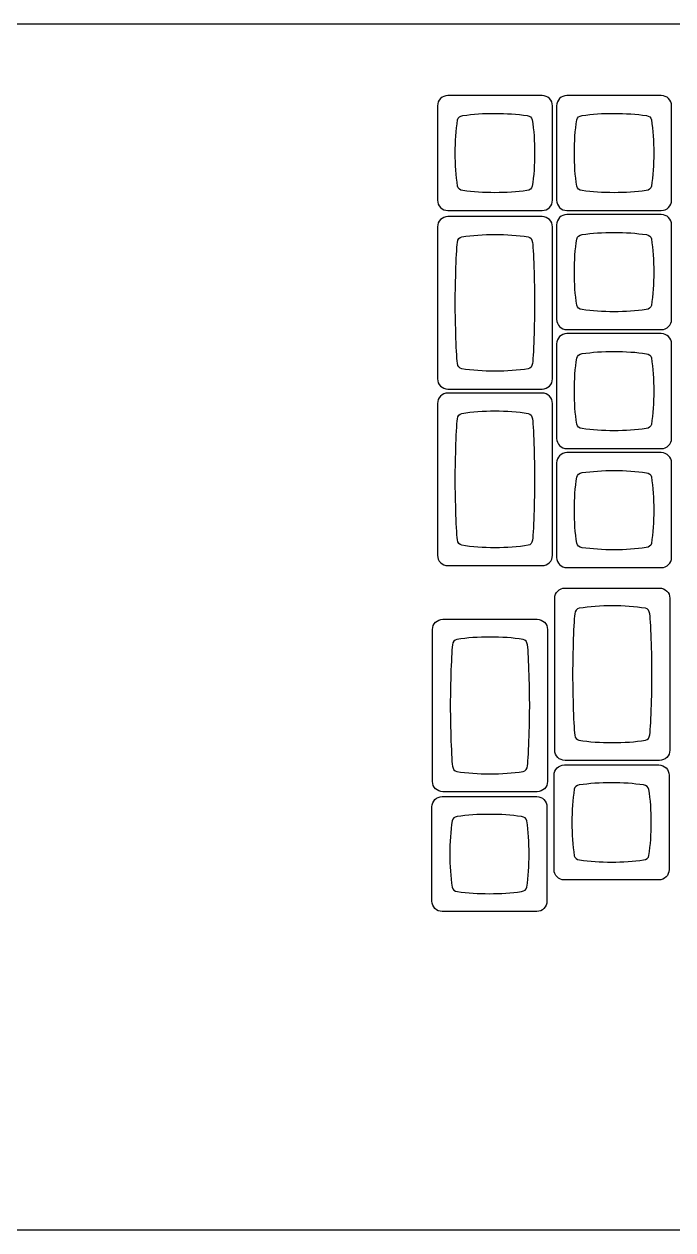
# Model space of a CAD drawing. Header units: millimetres. Extents: x 0 to 437, y 0 to 193.
# Drawn here: x 218.3 to 322, y 0 to 193 of the extents above; entities that cross this region are included whole.
import ezdxf

# ---------------------------------------------------------------- set-up
doc = ezdxf.new("R2010")
doc.units = ezdxf.units.MM
doc.header["$MEASUREMENT"] = 0
for name, color, linetype in [('Case', 7, 'Continuous'), ('Inside Modifiers', 5, 'Continuous'), ('Other Keys', 7, 'Continuous'), ('Velo Thumbs', 1, 'Continuous'), ('VeloKeys', 253, 'Continuous')]:
    doc.layers.add(name, color=color, linetype=linetype)

msp = doc.modelspace()

# ---------------------------------------------------------------- linework, layer by layer
at = {"layer": 'Case'}
msp.add_lwpolyline([(0, 0), (436.5, 0), (436.5, 192.96), (0, 192.96)], close=True, dxfattribs=at)
at = {"layer": 'Inside Modifiers'}
for points, knots in [([(301.11, 163.13), (301.11, 163.13), (286, 163.13), (286, 163.13), (286, 163.13), (285.1, 163.13), (284.36, 163.87), (284.36, 164.77), (284.36, 164.77), (284.36, 164.77), (284.36, 179.88), (284.36, 179.88), (284.36, 179.88), (284.36, 180.79), (285.1, 181.53), (286, 181.53), (286, 181.53), (286, 181.53), (301.11, 181.53), (301.11, 181.53), (301.11, 181.53), (302.01, 181.53), (302.76, 180.79), (302.76, 179.88), (302.76, 179.88), (302.76, 179.88), (302.76, 164.77), (302.76, 164.77), (302.76, 164.77), (302.76, 163.87), (302.01, 163.13), (301.11, 163.13)], [0, 0, 0, 0, 0.111111, 0.111111, 0.111111, 0.111111, 0.222222, 0.222222, 0.222222, 0.222222, 0.333333, 0.333333, 0.333333, 0.333333, 0.444444, 0.444444, 0.444444, 0.444444, 0.555556, 0.555556, 0.555556, 0.555556, 0.666667, 0.666667, 0.666667, 0.666667, 0.777778, 0.777778, 0.777778, 0.777778, 1, 1, 1, 1]), ([(293.55, 178.68), (291.76, 178.68), (290.04, 178.55), (288.44, 178.33), (288.44, 178.33), (288.44, 178.33), (288.44, 178.33), (288.44, 178.33), (288.44, 178.33), (287.96, 178.26), (287.67, 178.02), (287.58, 177.62), (287.58, 177.62), (287.34, 175.97), (287.2, 174.18), (287.2, 172.33), (287.2, 172.33), (287.2, 170.47), (287.33, 168.69), (287.58, 167.03), (287.58, 167.03), (287.66, 166.63), (287.95, 166.4), (288.44, 166.32), (288.44, 166.32), (290.04, 166.1), (291.76, 165.98), (293.55, 165.98), (293.55, 165.98), (295.34, 165.98), (297.06, 166.1), (298.67, 166.33), (298.67, 166.33), (298.67, 166.33), (298.67, 166.33), (298.67, 166.33), (298.67, 166.33), (299.14, 166.4), (299.43, 166.62), (299.52, 167), (299.52, 167), (299.77, 168.67), (299.9, 170.46), (299.9, 172.33), (299.9, 172.33), (299.9, 174.2), (299.77, 175.99), (299.53, 177.66), (299.53, 177.66), (299.43, 178.03), (299.17, 178.24), (298.73, 178.32), (298.73, 178.32), (297.11, 178.55), (295.37, 178.68), (293.55, 178.68)], [0, 0, 0, 0, 0.066667, 0.066667, 0.066667, 0.066667, 0.133333, 0.133333, 0.133333, 0.133333, 0.2, 0.2, 0.2, 0.2, 0.266667, 0.266667, 0.266667, 0.266667, 0.333333, 0.333333, 0.333333, 0.333333, 0.4, 0.4, 0.4, 0.4, 0.466667, 0.466667, 0.466667, 0.466667, 0.533333, 0.533333, 0.533333, 0.533333, 0.6, 0.6, 0.6, 0.6, 0.666667, 0.666667, 0.666667, 0.666667, 0.733333, 0.733333, 0.733333, 0.733333, 0.8, 0.8, 0.8, 0.8, 0.866667, 0.866667, 0.866667, 0.866667, 1, 1, 1, 1]), ([(284.36, 136.2), (284.36, 136.2), (284.36, 160.51), (284.36, 160.51), (284.36, 160.51), (284.36, 161.41), (285.1, 162.16), (286, 162.16), (286, 162.16), (286, 162.16), (301.11, 162.16), (301.11, 162.16), (301.11, 162.16), (302.01, 162.16), (302.76, 161.41), (302.76, 160.51), (302.76, 160.51), (302.76, 160.51), (302.76, 136.2), (302.76, 136.2), (302.76, 136.2), (302.76, 135.3), (302.01, 134.56), (301.11, 134.56), (301.11, 134.56), (301.11, 134.56), (286, 134.56), (286, 134.56), (286, 134.56), (285.1, 134.56), (284.36, 135.3), (284.36, 136.2)], [0, 0, 0, 0, 0.111111, 0.111111, 0.111111, 0.111111, 0.222222, 0.222222, 0.222222, 0.222222, 0.333333, 0.333333, 0.333333, 0.333333, 0.444444, 0.444444, 0.444444, 0.444444, 0.555556, 0.555556, 0.555556, 0.555556, 0.666667, 0.666667, 0.666667, 0.666667, 0.777778, 0.777778, 0.777778, 0.777778, 1, 1, 1, 1]), ([(299.9, 148.36), (299.9, 150.21), (299.78, 156.38), (299.56, 158.03), (299.56, 158.03), (299.56, 158.03), (299.56, 158.03), (299.56, 158.03), (299.56, 158.03), (299.48, 158.53), (299.25, 158.83), (298.85, 158.92), (298.85, 158.92), (297.19, 159.17), (295.41, 159.31), (293.55, 159.31), (293.55, 159.31), (291.7, 159.31), (289.91, 159.17), (288.26, 158.92), (288.26, 158.92), (287.86, 158.83), (287.63, 158.53), (287.55, 158.03), (287.55, 158.03), (287.33, 156.38), (287.2, 150.21), (287.2, 148.36), (287.2, 148.36), (287.2, 146.51), (287.33, 140.33), (287.55, 138.68), (287.55, 138.68), (287.55, 138.68), (287.55, 138.68), (287.55, 138.68), (287.55, 138.68), (287.63, 138.19), (287.85, 137.9), (288.23, 137.8), (288.23, 137.8), (289.89, 137.54), (291.69, 137.41), (293.56, 137.41), (293.56, 137.41), (295.43, 137.41), (297.22, 137.54), (298.89, 137.8), (298.89, 137.8), (299.25, 137.89), (299.47, 138.17), (299.55, 138.62), (299.55, 138.62), (299.78, 140.29), (299.9, 146.5), (299.9, 148.36)], [0, 0, 0, 0, 0.066667, 0.066667, 0.066667, 0.066667, 0.133333, 0.133333, 0.133333, 0.133333, 0.2, 0.2, 0.2, 0.2, 0.266667, 0.266667, 0.266667, 0.266667, 0.333333, 0.333333, 0.333333, 0.333333, 0.4, 0.4, 0.4, 0.4, 0.466667, 0.466667, 0.466667, 0.466667, 0.533333, 0.533333, 0.533333, 0.533333, 0.6, 0.6, 0.6, 0.6, 0.666667, 0.666667, 0.666667, 0.666667, 0.733333, 0.733333, 0.733333, 0.733333, 0.8, 0.8, 0.8, 0.8, 0.866667, 0.866667, 0.866667, 0.866667, 1, 1, 1, 1]), ([(284.36, 107.95), (284.36, 107.95), (284.36, 132.26), (284.36, 132.26), (284.36, 132.26), (284.36, 133.16), (285.1, 133.91), (286, 133.91), (286, 133.91), (286, 133.91), (301.11, 133.91), (301.11, 133.91), (301.11, 133.91), (302.01, 133.91), (302.76, 133.16), (302.76, 132.26), (302.76, 132.26), (302.76, 132.26), (302.76, 107.95), (302.76, 107.95), (302.76, 107.95), (302.76, 107.05), (302.01, 106.31), (301.11, 106.31), (301.11, 106.31), (301.11, 106.31), (286, 106.31), (286, 106.31), (286, 106.31), (285.1, 106.31), (284.36, 107.05), (284.36, 107.95)], [0, 0, 0, 0, 0.111111, 0.111111, 0.111111, 0.111111, 0.222222, 0.222222, 0.222222, 0.222222, 0.333333, 0.333333, 0.333333, 0.333333, 0.444444, 0.444444, 0.444444, 0.444444, 0.555556, 0.555556, 0.555556, 0.555556, 0.666667, 0.666667, 0.666667, 0.666667, 0.777778, 0.777778, 0.777778, 0.777778, 1, 1, 1, 1]), ([(299.9, 120.11), (299.9, 121.96), (299.78, 128.13), (299.56, 129.78), (299.56, 129.78), (299.56, 129.78), (299.56, 129.78), (299.56, 129.78), (299.56, 129.78), (299.48, 130.28), (299.25, 130.58), (298.85, 130.67), (298.85, 130.67), (297.19, 130.92), (295.41, 131.06), (293.55, 131.06), (293.55, 131.06), (291.7, 131.06), (289.91, 130.92), (288.26, 130.67), (288.26, 130.67), (287.86, 130.58), (287.63, 130.28), (287.55, 129.78), (287.55, 129.78), (287.33, 128.13), (287.2, 121.96), (287.2, 120.11), (287.2, 120.11), (287.2, 118.26), (287.33, 112.08), (287.55, 110.43), (287.55, 110.43), (287.55, 110.43), (287.55, 110.43), (287.55, 110.43), (287.55, 110.43), (287.63, 109.94), (287.85, 109.65), (288.23, 109.55), (288.23, 109.55), (289.89, 109.29), (291.69, 109.16), (293.56, 109.16), (293.56, 109.16), (295.43, 109.16), (297.22, 109.29), (298.89, 109.55), (298.89, 109.55), (299.25, 109.64), (299.47, 109.92), (299.55, 110.37), (299.55, 110.37), (299.78, 112.04), (299.9, 118.25), (299.9, 120.11)], [0, 0, 0, 0, 0.066667, 0.066667, 0.066667, 0.066667, 0.133333, 0.133333, 0.133333, 0.133333, 0.2, 0.2, 0.2, 0.2, 0.266667, 0.266667, 0.266667, 0.266667, 0.333333, 0.333333, 0.333333, 0.333333, 0.4, 0.4, 0.4, 0.4, 0.466667, 0.466667, 0.466667, 0.466667, 0.533333, 0.533333, 0.533333, 0.533333, 0.6, 0.6, 0.6, 0.6, 0.666667, 0.666667, 0.666667, 0.666667, 0.733333, 0.733333, 0.733333, 0.733333, 0.8, 0.8, 0.8, 0.8, 0.866667, 0.866667, 0.866667, 0.866667, 1, 1, 1, 1])]:
    msp.add_open_spline(points, degree=3, knots=knots, dxfattribs=at)
at = {"layer": 'Other Keys'}
for points, knots in [([(320.16, 163.13), (320.16, 163.13), (305.05, 163.13), (305.05, 163.13), (305.05, 163.13), (304.15, 163.13), (303.41, 163.87), (303.41, 164.77), (303.41, 164.77), (303.41, 164.77), (303.41, 179.88), (303.41, 179.88), (303.41, 179.88), (303.41, 180.79), (304.15, 181.53), (305.05, 181.53), (305.05, 181.53), (305.05, 181.53), (320.16, 181.53), (320.16, 181.53), (320.16, 181.53), (321.06, 181.53), (321.81, 180.79), (321.81, 179.88), (321.81, 179.88), (321.81, 179.88), (321.81, 164.77), (321.81, 164.77), (321.81, 164.77), (321.81, 163.87), (321.06, 163.13), (320.16, 163.13)], [0, 0, 0, 0, 0.111111, 0.111111, 0.111111, 0.111111, 0.222222, 0.222222, 0.222222, 0.222222, 0.333333, 0.333333, 0.333333, 0.333333, 0.444444, 0.444444, 0.444444, 0.444444, 0.555556, 0.555556, 0.555556, 0.555556, 0.666667, 0.666667, 0.666667, 0.666667, 0.777778, 0.777778, 0.777778, 0.777778, 1, 1, 1, 1]), ([(312.6, 178.68), (310.81, 178.68), (309.09, 178.55), (307.49, 178.33), (307.49, 178.33), (307.49, 178.33), (307.49, 178.33), (307.49, 178.33), (307.49, 178.33), (307.01, 178.26), (306.72, 178.02), (306.63, 177.62), (306.63, 177.62), (306.39, 175.97), (306.25, 174.18), (306.25, 172.33), (306.25, 172.33), (306.25, 170.47), (306.38, 168.69), (306.63, 167.03), (306.63, 167.03), (306.71, 166.63), (307, 166.4), (307.49, 166.32), (307.49, 166.32), (309.09, 166.1), (310.81, 165.98), (312.6, 165.98), (312.6, 165.98), (314.39, 165.98), (316.11, 166.1), (317.72, 166.33), (317.72, 166.33), (317.72, 166.33), (317.72, 166.33), (317.72, 166.33), (317.72, 166.33), (318.19, 166.4), (318.48, 166.62), (318.57, 167), (318.57, 167), (318.82, 168.67), (318.95, 170.46), (318.95, 172.33), (318.95, 172.33), (318.95, 174.2), (318.82, 175.99), (318.58, 177.66), (318.58, 177.66), (318.48, 178.03), (318.22, 178.24), (317.78, 178.32), (317.78, 178.32), (316.16, 178.55), (314.42, 178.68), (312.6, 178.68)], [0, 0, 0, 0, 0.066667, 0.066667, 0.066667, 0.066667, 0.133333, 0.133333, 0.133333, 0.133333, 0.2, 0.2, 0.2, 0.2, 0.266667, 0.266667, 0.266667, 0.266667, 0.333333, 0.333333, 0.333333, 0.333333, 0.4, 0.4, 0.4, 0.4, 0.466667, 0.466667, 0.466667, 0.466667, 0.533333, 0.533333, 0.533333, 0.533333, 0.6, 0.6, 0.6, 0.6, 0.666667, 0.666667, 0.666667, 0.666667, 0.733333, 0.733333, 0.733333, 0.733333, 0.8, 0.8, 0.8, 0.8, 0.866667, 0.866667, 0.866667, 0.866667, 1, 1, 1, 1])]:
    msp.add_open_spline(points, degree=3, knots=knots, dxfattribs=at)
at = {"layer": 'Velo Thumbs'}
for points, knots in [([(321.52, 76.76), (321.52, 76.76), (321.52, 101.07), (321.52, 101.07), (321.52, 101.07), (321.52, 101.97), (320.78, 102.72), (319.87, 102.72), (319.87, 102.72), (319.87, 102.72), (304.76, 102.72), (304.76, 102.72), (304.76, 102.72), (303.86, 102.72), (303.12, 101.97), (303.12, 101.07), (303.12, 101.07), (303.12, 101.07), (303.12, 76.76), (303.12, 76.76), (303.12, 76.76), (303.12, 75.86), (303.86, 75.12), (304.76, 75.12), (304.76, 75.12), (304.76, 75.12), (319.87, 75.12), (319.87, 75.12), (319.87, 75.12), (320.78, 75.12), (321.52, 75.86), (321.52, 76.76)], [0, 0, 0, 0, 0.111111, 0.111111, 0.111111, 0.111111, 0.222222, 0.222222, 0.222222, 0.222222, 0.333333, 0.333333, 0.333333, 0.333333, 0.444444, 0.444444, 0.444444, 0.444444, 0.555556, 0.555556, 0.555556, 0.555556, 0.666667, 0.666667, 0.666667, 0.666667, 0.777778, 0.777778, 0.777778, 0.777778, 1, 1, 1, 1]), ([(305.97, 88.92), (305.97, 90.77), (306.09, 96.94), (306.32, 98.59), (306.32, 98.59), (306.32, 98.59), (306.32, 98.59), (306.32, 98.59), (306.32, 98.59), (306.39, 99.09), (306.62, 99.39), (307.03, 99.48), (307.03, 99.48), (308.68, 99.73), (310.46, 99.87), (312.32, 99.87), (312.32, 99.87), (314.18, 99.87), (315.96, 99.73), (317.61, 99.48), (317.61, 99.48), (318.01, 99.39), (318.25, 99.09), (318.32, 98.59), (318.32, 98.59), (318.55, 96.94), (318.67, 90.77), (318.67, 88.92), (318.67, 88.92), (318.67, 87.07), (318.54, 80.89), (318.32, 79.24), (318.32, 79.24), (318.32, 79.24), (318.32, 79.24), (318.32, 79.24), (318.32, 79.24), (318.25, 78.75), (318.03, 78.46), (317.64, 78.36), (317.64, 78.36), (315.98, 78.1), (314.19, 77.97), (312.32, 77.97), (312.32, 77.97), (310.45, 77.97), (308.65, 78.1), (306.99, 78.36), (306.99, 78.36), (306.62, 78.45), (306.4, 78.73), (306.32, 79.18), (306.32, 79.18), (306.09, 80.85), (305.97, 87.06), (305.97, 88.92)], [0, 0, 0, 0, 0.066667, 0.066667, 0.066667, 0.066667, 0.133333, 0.133333, 0.133333, 0.133333, 0.2, 0.2, 0.2, 0.2, 0.266667, 0.266667, 0.266667, 0.266667, 0.333333, 0.333333, 0.333333, 0.333333, 0.4, 0.4, 0.4, 0.4, 0.466667, 0.466667, 0.466667, 0.466667, 0.533333, 0.533333, 0.533333, 0.533333, 0.6, 0.6, 0.6, 0.6, 0.666667, 0.666667, 0.666667, 0.666667, 0.733333, 0.733333, 0.733333, 0.733333, 0.8, 0.8, 0.8, 0.8, 0.866667, 0.866667, 0.866667, 0.866667, 1, 1, 1, 1]), ([(301.96, 71.77), (301.96, 71.77), (301.96, 96.08), (301.96, 96.08), (301.96, 96.08), (301.96, 96.98), (301.22, 97.72), (300.31, 97.72), (300.31, 97.72), (300.31, 97.72), (285.2, 97.72), (285.2, 97.72), (285.2, 97.72), (284.3, 97.72), (283.56, 96.98), (283.56, 96.08), (283.56, 96.08), (283.56, 96.08), (283.56, 71.77), (283.56, 71.77), (283.56, 71.77), (283.56, 70.86), (284.3, 70.12), (285.2, 70.12), (285.2, 70.12), (285.2, 70.12), (300.31, 70.12), (300.31, 70.12), (300.31, 70.12), (301.22, 70.12), (301.96, 70.86), (301.96, 71.77)], [0, 0, 0, 0, 0.111111, 0.111111, 0.111111, 0.111111, 0.222222, 0.222222, 0.222222, 0.222222, 0.333333, 0.333333, 0.333333, 0.333333, 0.444444, 0.444444, 0.444444, 0.444444, 0.555556, 0.555556, 0.555556, 0.555556, 0.666667, 0.666667, 0.666667, 0.666667, 0.777778, 0.777778, 0.777778, 0.777778, 1, 1, 1, 1]), ([(286.41, 83.92), (286.41, 85.78), (286.53, 91.94), (286.76, 93.6), (286.76, 93.6), (286.76, 93.6), (286.76, 93.6), (286.76, 93.6), (286.76, 93.6), (286.83, 94.1), (287.06, 94.4), (287.47, 94.49), (287.47, 94.49), (289.12, 94.74), (290.9, 94.87), (292.76, 94.87), (292.76, 94.87), (294.62, 94.87), (296.4, 94.74), (298.05, 94.49), (298.05, 94.49), (298.46, 94.4), (298.69, 94.1), (298.76, 93.6), (298.76, 93.6), (298.99, 91.95), (299.11, 85.77), (299.11, 83.93), (299.11, 83.93), (299.11, 82.08), (298.98, 75.9), (298.76, 74.25), (298.76, 74.25), (298.76, 74.25), (298.76, 74.25), (298.76, 74.25), (298.76, 74.25), (298.69, 73.76), (298.47, 73.46), (298.08, 73.36), (298.08, 73.36), (296.42, 73.11), (294.63, 72.97), (292.76, 72.97), (292.76, 72.97), (290.89, 72.97), (289.09, 73.11), (287.43, 73.36), (287.43, 73.36), (287.06, 73.46), (286.84, 73.73), (286.76, 74.19), (286.76, 74.19), (286.53, 75.86), (286.41, 82.07), (286.41, 83.92)], [0, 0, 0, 0, 0.066667, 0.066667, 0.066667, 0.066667, 0.133333, 0.133333, 0.133333, 0.133333, 0.2, 0.2, 0.2, 0.2, 0.266667, 0.266667, 0.266667, 0.266667, 0.333333, 0.333333, 0.333333, 0.333333, 0.4, 0.4, 0.4, 0.4, 0.466667, 0.466667, 0.466667, 0.466667, 0.533333, 0.533333, 0.533333, 0.533333, 0.6, 0.6, 0.6, 0.6, 0.666667, 0.666667, 0.666667, 0.666667, 0.733333, 0.733333, 0.733333, 0.733333, 0.8, 0.8, 0.8, 0.8, 0.866667, 0.866667, 0.866667, 0.866667, 1, 1, 1, 1]), ([(319.76, 74.4), (319.76, 74.4), (304.65, 74.4), (304.65, 74.4), (304.65, 74.4), (303.75, 74.4), (303.01, 73.66), (303.01, 72.75), (303.01, 72.75), (303.01, 72.75), (303.01, 57.65), (303.01, 57.65), (303.01, 57.65), (303.01, 56.74), (303.75, 56), (304.65, 56), (304.65, 56), (304.65, 56), (319.76, 56), (319.76, 56), (319.76, 56), (320.67, 56), (321.41, 56.74), (321.41, 57.65), (321.41, 57.65), (321.41, 57.65), (321.41, 72.75), (321.41, 72.75), (321.41, 72.75), (321.41, 73.66), (320.67, 74.4), (319.76, 74.4)], [0, 0, 0, 0, 0.111111, 0.111111, 0.111111, 0.111111, 0.222222, 0.222222, 0.222222, 0.222222, 0.333333, 0.333333, 0.333333, 0.333333, 0.444444, 0.444444, 0.444444, 0.444444, 0.555556, 0.555556, 0.555556, 0.555556, 0.666667, 0.666667, 0.666667, 0.666667, 0.777778, 0.777778, 0.777778, 0.777778, 1, 1, 1, 1]), ([(312.21, 71.55), (314, 71.55), (315.72, 71.43), (317.32, 71.2), (317.32, 71.2), (317.32, 71.2), (317.32, 71.2), (317.32, 71.2), (317.32, 71.2), (317.81, 71.13), (318.1, 70.9), (318.18, 70.49), (318.18, 70.49), (318.42, 68.84), (318.56, 67.06), (318.56, 65.2), (318.56, 65.2), (318.56, 63.34), (318.43, 61.56), (318.19, 59.91), (318.19, 59.91), (318.1, 59.5), (317.81, 59.27), (317.32, 59.2), (317.32, 59.2), (315.72, 58.97), (314, 58.85), (312.21, 58.85), (312.21, 58.85), (310.42, 58.85), (308.7, 58.97), (307.09, 59.2), (307.09, 59.2), (307.09, 59.2), (307.09, 59.2), (307.09, 59.2), (307.09, 59.2), (306.62, 59.27), (306.33, 59.49), (306.24, 59.88), (306.24, 59.88), (305.99, 61.54), (305.86, 63.33), (305.86, 65.2), (305.86, 65.2), (305.86, 67.07), (305.99, 68.87), (306.24, 70.53), (306.24, 70.53), (306.33, 70.9), (306.6, 71.12), (307.04, 71.2), (307.04, 71.2), (308.65, 71.43), (310.39, 71.55), (312.21, 71.55)], [0, 0, 0, 0, 0.066667, 0.066667, 0.066667, 0.066667, 0.133333, 0.133333, 0.133333, 0.133333, 0.2, 0.2, 0.2, 0.2, 0.266667, 0.266667, 0.266667, 0.266667, 0.333333, 0.333333, 0.333333, 0.333333, 0.4, 0.4, 0.4, 0.4, 0.466667, 0.466667, 0.466667, 0.466667, 0.533333, 0.533333, 0.533333, 0.533333, 0.6, 0.6, 0.6, 0.6, 0.666667, 0.666667, 0.666667, 0.666667, 0.733333, 0.733333, 0.733333, 0.733333, 0.8, 0.8, 0.8, 0.8, 0.866667, 0.866667, 0.866667, 0.866667, 1, 1, 1, 1]), ([(300.23, 69.35), (300.23, 69.35), (285.12, 69.35), (285.12, 69.35), (285.12, 69.35), (284.21, 69.35), (283.47, 68.61), (283.47, 67.7), (283.47, 67.7), (283.47, 67.7), (283.47, 52.6), (283.47, 52.6), (283.47, 52.6), (283.47, 51.69), (284.21, 50.95), (285.12, 50.95), (285.12, 50.95), (285.12, 50.95), (300.23, 50.95), (300.23, 50.95), (300.23, 50.95), (301.13, 50.95), (301.87, 51.69), (301.87, 52.6), (301.87, 52.6), (301.87, 52.6), (301.87, 67.7), (301.87, 67.7), (301.87, 67.7), (301.87, 68.61), (301.13, 69.35), (300.23, 69.35)], [0, 0, 0, 0, 0.111111, 0.111111, 0.111111, 0.111111, 0.222222, 0.222222, 0.222222, 0.222222, 0.333333, 0.333333, 0.333333, 0.333333, 0.444444, 0.444444, 0.444444, 0.444444, 0.555556, 0.555556, 0.555556, 0.555556, 0.666667, 0.666667, 0.666667, 0.666667, 0.777778, 0.777778, 0.777778, 0.777778, 1, 1, 1, 1]), ([(292.67, 66.5), (294.46, 66.5), (296.18, 66.38), (297.78, 66.15), (297.78, 66.15), (297.78, 66.15), (297.78, 66.15), (297.78, 66.15), (297.78, 66.15), (298.27, 66.08), (298.56, 65.85), (298.65, 65.44), (298.65, 65.44), (298.89, 63.79), (299.02, 62.01), (299.02, 60.15), (299.02, 60.15), (299.02, 58.29), (298.89, 56.51), (298.65, 54.86), (298.65, 54.86), (298.56, 54.45), (298.27, 54.22), (297.79, 54.15), (297.79, 54.15), (296.19, 53.92), (294.47, 53.8), (292.67, 53.8), (292.67, 53.8), (290.88, 53.8), (289.16, 53.92), (287.56, 54.15), (287.56, 54.15), (287.56, 54.15), (287.56, 54.15), (287.56, 54.15), (287.56, 54.15), (287.09, 54.22), (286.8, 54.44), (286.7, 54.83), (286.7, 54.83), (286.46, 56.49), (286.32, 58.28), (286.32, 60.15), (286.32, 60.15), (286.32, 62.02), (286.46, 63.82), (286.7, 65.48), (286.7, 65.48), (286.79, 65.85), (287.06, 66.07), (287.5, 66.15), (287.5, 66.15), (289.12, 66.38), (290.86, 66.5), (292.67, 66.5)], [0, 0, 0, 0, 0.066667, 0.066667, 0.066667, 0.066667, 0.133333, 0.133333, 0.133333, 0.133333, 0.2, 0.2, 0.2, 0.2, 0.266667, 0.266667, 0.266667, 0.266667, 0.333333, 0.333333, 0.333333, 0.333333, 0.4, 0.4, 0.4, 0.4, 0.466667, 0.466667, 0.466667, 0.466667, 0.533333, 0.533333, 0.533333, 0.533333, 0.6, 0.6, 0.6, 0.6, 0.666667, 0.666667, 0.666667, 0.666667, 0.733333, 0.733333, 0.733333, 0.733333, 0.8, 0.8, 0.8, 0.8, 0.866667, 0.866667, 0.866667, 0.866667, 1, 1, 1, 1])]:
    msp.add_open_spline(points, degree=3, knots=knots, dxfattribs=at)
at = {"layer": 'VeloKeys'}
for points, knots in [([(320.16, 144.08), (320.16, 144.08), (305.05, 144.08), (305.05, 144.08), (305.05, 144.08), (304.15, 144.08), (303.41, 144.82), (303.41, 145.72), (303.41, 145.72), (303.41, 145.72), (303.41, 160.83), (303.41, 160.83), (303.41, 160.83), (303.41, 161.74), (304.15, 162.48), (305.05, 162.48), (305.05, 162.48), (305.05, 162.48), (320.16, 162.48), (320.16, 162.48), (320.16, 162.48), (321.06, 162.48), (321.81, 161.74), (321.81, 160.83), (321.81, 160.83), (321.81, 160.83), (321.81, 145.72), (321.81, 145.72), (321.81, 145.72), (321.81, 144.82), (321.06, 144.08), (320.16, 144.08)], [0, 0, 0, 0, 0.111111, 0.111111, 0.111111, 0.111111, 0.222222, 0.222222, 0.222222, 0.222222, 0.333333, 0.333333, 0.333333, 0.333333, 0.444444, 0.444444, 0.444444, 0.444444, 0.555556, 0.555556, 0.555556, 0.555556, 0.666667, 0.666667, 0.666667, 0.666667, 0.777778, 0.777778, 0.777778, 0.777778, 1, 1, 1, 1]), ([(312.6, 159.63), (310.81, 159.63), (309.09, 159.5), (307.49, 159.28), (307.49, 159.28), (307.49, 159.28), (307.49, 159.28), (307.49, 159.28), (307.49, 159.28), (307.01, 159.21), (306.72, 158.97), (306.63, 158.57), (306.63, 158.57), (306.39, 156.92), (306.25, 155.13), (306.25, 153.28), (306.25, 153.28), (306.25, 151.42), (306.38, 149.64), (306.63, 147.98), (306.63, 147.98), (306.71, 147.58), (307, 147.35), (307.49, 147.27), (307.49, 147.27), (309.09, 147.05), (310.81, 146.93), (312.6, 146.93), (312.6, 146.93), (314.39, 146.93), (316.11, 147.05), (317.72, 147.28), (317.72, 147.28), (317.72, 147.28), (317.72, 147.28), (317.72, 147.28), (317.72, 147.28), (318.19, 147.35), (318.48, 147.57), (318.57, 147.95), (318.57, 147.95), (318.82, 149.62), (318.95, 151.41), (318.95, 153.28), (318.95, 153.28), (318.95, 155.15), (318.82, 156.94), (318.58, 158.61), (318.58, 158.61), (318.48, 158.98), (318.22, 159.19), (317.78, 159.27), (317.78, 159.27), (316.16, 159.5), (314.42, 159.63), (312.6, 159.63)], [0, 0, 0, 0, 0.066667, 0.066667, 0.066667, 0.066667, 0.133333, 0.133333, 0.133333, 0.133333, 0.2, 0.2, 0.2, 0.2, 0.266667, 0.266667, 0.266667, 0.266667, 0.333333, 0.333333, 0.333333, 0.333333, 0.4, 0.4, 0.4, 0.4, 0.466667, 0.466667, 0.466667, 0.466667, 0.533333, 0.533333, 0.533333, 0.533333, 0.6, 0.6, 0.6, 0.6, 0.666667, 0.666667, 0.666667, 0.666667, 0.733333, 0.733333, 0.733333, 0.733333, 0.8, 0.8, 0.8, 0.8, 0.866667, 0.866667, 0.866667, 0.866667, 1, 1, 1, 1]), ([(320.16, 125.03), (320.16, 125.03), (305.05, 125.03), (305.05, 125.03), (305.05, 125.03), (304.15, 125.03), (303.41, 125.77), (303.41, 126.67), (303.41, 126.67), (303.41, 126.67), (303.41, 141.78), (303.41, 141.78), (303.41, 141.78), (303.41, 142.69), (304.15, 143.43), (305.05, 143.43), (305.05, 143.43), (305.05, 143.43), (320.16, 143.43), (320.16, 143.43), (320.16, 143.43), (321.06, 143.43), (321.81, 142.69), (321.81, 141.78), (321.81, 141.78), (321.81, 141.78), (321.81, 126.67), (321.81, 126.67), (321.81, 126.67), (321.81, 125.77), (321.06, 125.03), (320.16, 125.03)], [0, 0, 0, 0, 0.111111, 0.111111, 0.111111, 0.111111, 0.222222, 0.222222, 0.222222, 0.222222, 0.333333, 0.333333, 0.333333, 0.333333, 0.444444, 0.444444, 0.444444, 0.444444, 0.555556, 0.555556, 0.555556, 0.555556, 0.666667, 0.666667, 0.666667, 0.666667, 0.777778, 0.777778, 0.777778, 0.777778, 1, 1, 1, 1]), ([(312.6, 140.58), (310.81, 140.58), (309.09, 140.45), (307.49, 140.23), (307.49, 140.23), (307.49, 140.23), (307.49, 140.23), (307.49, 140.23), (307.49, 140.23), (307.01, 140.16), (306.72, 139.92), (306.63, 139.52), (306.63, 139.52), (306.39, 137.87), (306.25, 136.08), (306.25, 134.23), (306.25, 134.23), (306.25, 132.37), (306.38, 130.59), (306.63, 128.93), (306.63, 128.93), (306.71, 128.53), (307, 128.3), (307.49, 128.22), (307.49, 128.22), (309.09, 128), (310.81, 127.88), (312.6, 127.88), (312.6, 127.88), (314.39, 127.88), (316.11, 128), (317.72, 128.23), (317.72, 128.23), (317.72, 128.23), (317.72, 128.23), (317.72, 128.23), (317.72, 128.23), (318.19, 128.3), (318.48, 128.52), (318.57, 128.9), (318.57, 128.9), (318.82, 130.57), (318.95, 132.36), (318.95, 134.23), (318.95, 134.23), (318.95, 136.1), (318.82, 137.89), (318.58, 139.56), (318.58, 139.56), (318.48, 139.93), (318.22, 140.14), (317.78, 140.22), (317.78, 140.22), (316.16, 140.45), (314.42, 140.58), (312.6, 140.58)], [0, 0, 0, 0, 0.066667, 0.066667, 0.066667, 0.066667, 0.133333, 0.133333, 0.133333, 0.133333, 0.2, 0.2, 0.2, 0.2, 0.266667, 0.266667, 0.266667, 0.266667, 0.333333, 0.333333, 0.333333, 0.333333, 0.4, 0.4, 0.4, 0.4, 0.466667, 0.466667, 0.466667, 0.466667, 0.533333, 0.533333, 0.533333, 0.533333, 0.6, 0.6, 0.6, 0.6, 0.666667, 0.666667, 0.666667, 0.666667, 0.733333, 0.733333, 0.733333, 0.733333, 0.8, 0.8, 0.8, 0.8, 0.866667, 0.866667, 0.866667, 0.866667, 1, 1, 1, 1]), ([(320.16, 105.98), (320.16, 105.98), (305.05, 105.98), (305.05, 105.98), (305.05, 105.98), (304.15, 105.98), (303.41, 106.72), (303.41, 107.62), (303.41, 107.62), (303.41, 107.62), (303.41, 122.73), (303.41, 122.73), (303.41, 122.73), (303.41, 123.64), (304.15, 124.38), (305.05, 124.38), (305.05, 124.38), (305.05, 124.38), (320.16, 124.38), (320.16, 124.38), (320.16, 124.38), (321.06, 124.38), (321.81, 123.64), (321.81, 122.73), (321.81, 122.73), (321.81, 122.73), (321.81, 107.62), (321.81, 107.62), (321.81, 107.62), (321.81, 106.72), (321.06, 105.98), (320.16, 105.98)], [0, 0, 0, 0, 0.111111, 0.111111, 0.111111, 0.111111, 0.222222, 0.222222, 0.222222, 0.222222, 0.333333, 0.333333, 0.333333, 0.333333, 0.444444, 0.444444, 0.444444, 0.444444, 0.555556, 0.555556, 0.555556, 0.555556, 0.666667, 0.666667, 0.666667, 0.666667, 0.777778, 0.777778, 0.777778, 0.777778, 1, 1, 1, 1]), ([(312.6, 121.53), (310.81, 121.53), (309.09, 121.4), (307.49, 121.18), (307.49, 121.18), (307.49, 121.18), (307.49, 121.18), (307.49, 121.18), (307.49, 121.18), (307.01, 121.11), (306.72, 120.87), (306.63, 120.47), (306.63, 120.47), (306.39, 118.82), (306.25, 117.03), (306.25, 115.18), (306.25, 115.18), (306.25, 113.32), (306.38, 111.54), (306.63, 109.88), (306.63, 109.88), (306.71, 109.48), (307, 109.25), (307.49, 109.17), (307.49, 109.17), (309.09, 108.95), (310.81, 108.83), (312.6, 108.83), (312.6, 108.83), (314.39, 108.83), (316.11, 108.95), (317.72, 109.18), (317.72, 109.18), (317.72, 109.18), (317.72, 109.18), (317.72, 109.18), (317.72, 109.18), (318.19, 109.25), (318.48, 109.47), (318.57, 109.85), (318.57, 109.85), (318.82, 111.52), (318.95, 113.31), (318.95, 115.18), (318.95, 115.18), (318.95, 117.05), (318.82, 118.84), (318.58, 120.51), (318.58, 120.51), (318.48, 120.88), (318.22, 121.09), (317.78, 121.17), (317.78, 121.17), (316.16, 121.4), (314.42, 121.53), (312.6, 121.53)], [0, 0, 0, 0, 0.066667, 0.066667, 0.066667, 0.066667, 0.133333, 0.133333, 0.133333, 0.133333, 0.2, 0.2, 0.2, 0.2, 0.266667, 0.266667, 0.266667, 0.266667, 0.333333, 0.333333, 0.333333, 0.333333, 0.4, 0.4, 0.4, 0.4, 0.466667, 0.466667, 0.466667, 0.466667, 0.533333, 0.533333, 0.533333, 0.533333, 0.6, 0.6, 0.6, 0.6, 0.666667, 0.666667, 0.666667, 0.666667, 0.733333, 0.733333, 0.733333, 0.733333, 0.8, 0.8, 0.8, 0.8, 0.866667, 0.866667, 0.866667, 0.866667, 1, 1, 1, 1])]:
    msp.add_open_spline(points, degree=3, knots=knots, dxfattribs=at)

doc.saveas('drawing.dxf')
